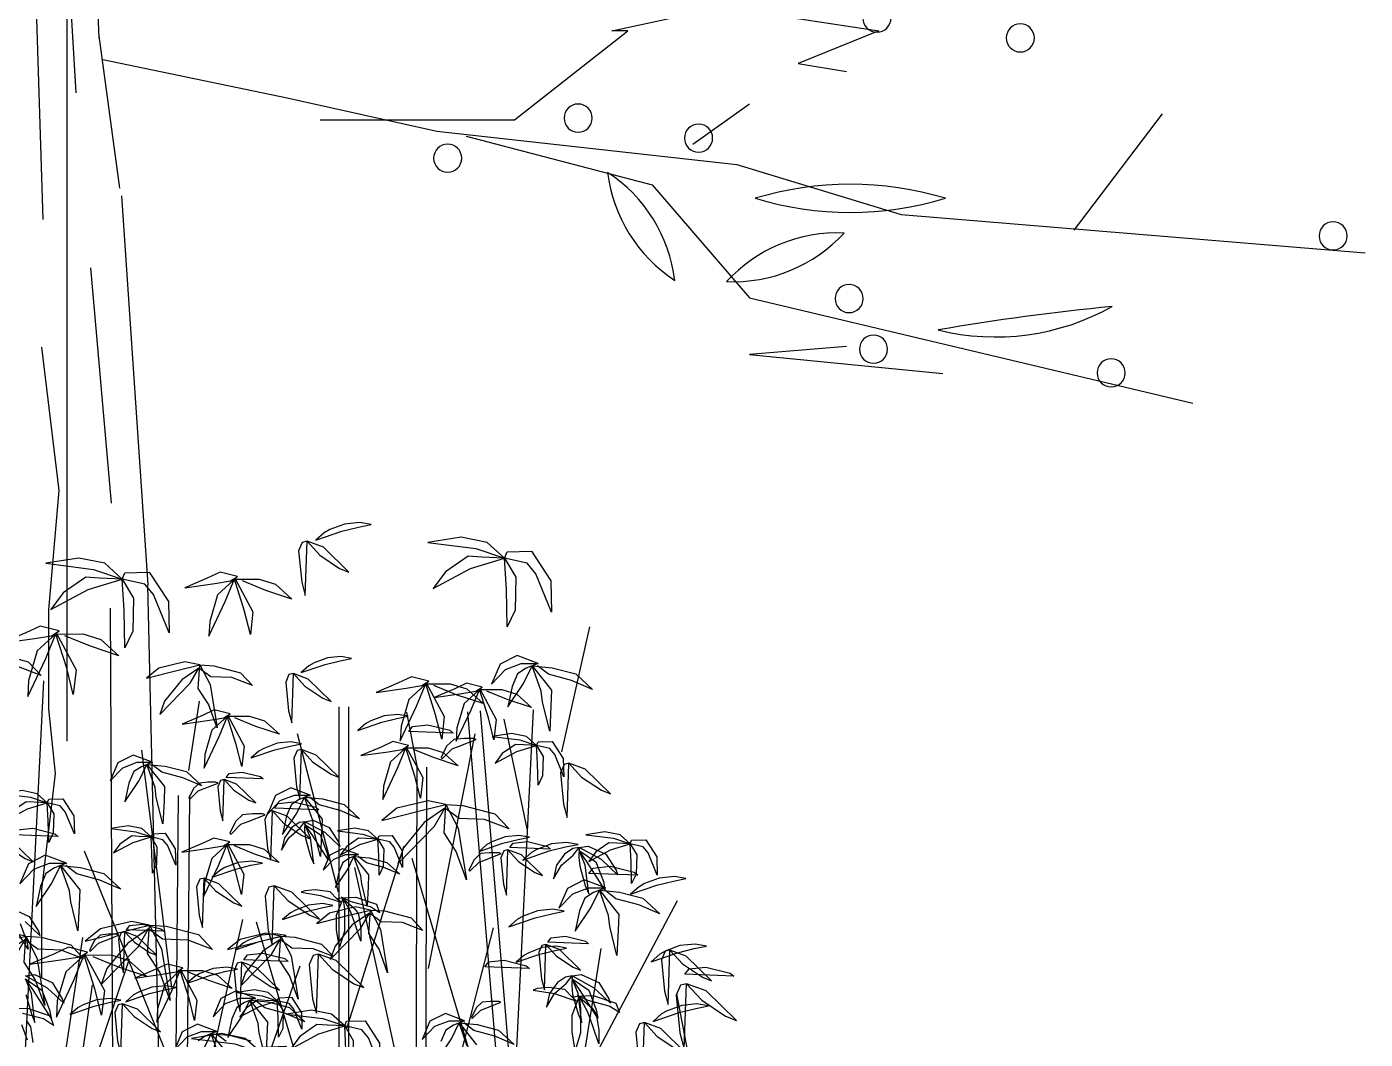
# Model space of a CAD drawing. Header units: millimetres. Extents: x 2 to 5882, y 1831 to 3462.
# Drawn here: x 640.36 to 647.48, y 2602.53 to 2607.92 of the extents above; entities that cross this region are included whole.
import ezdxf

# ---------------------------------------------------------------- set-up
doc = ezdxf.new("R2010")
doc.units = ezdxf.units.MM
doc.linetypes.add('DASHDOT', pattern=[25.4, 12.7, -6.35, 0, -6.35])
doc.linetypes.add('HIDDEN', pattern=[9.525, 6.35, -3.175])
for name, color, linetype in [('2', 2, 'HIDDEN'), ('LV', 3, 'Continuous'), ('标注', 4, 'Continuous')]:
    doc.layers.add(name, color=color, linetype=linetype)

# ---------------------------------------------------------------- blocks, each defined once
blk = doc.blocks.new('tree104')
at = {"color": 0}
for points in [[(3486, 20569), (3285, 20604), (3023, 20578), (2770, 20482), (2674, 20429), (2526, 20298), (2980, 20455), (3268, 20525), (3486, 20569)], [(2376, 20280), (2293, 20260), (2230, 20113), (2282, 19570), (2345, 19341), (2376, 20280), (2596, 20040), (2940, 19811), (3097, 19748), (2658, 20176), (2376, 20280)], [(5798, 19990), (5496, 20261), (5043, 20352), (4470, 20261), (5300, 20156), (5798, 19990), (5405, 20005), (5164, 20020), (4772, 19749), (4561, 19462), (5209, 19809), (5798, 19990), (5843, 20095), (6265, 20110), (6597, 19598), (6612, 19055), (6340, 19718), (6190, 19899), (5798, 19990), (5994, 19658), (5978, 19085), (5843, 18799), (5828, 19447), (5798, 19990)], [(-826, 19627), (-1128, 19899), (-1580, 19989), (-2153, 19899), (-1324, 19793), (-826, 19627), (-1218, 19642), (-1459, 19657), (-1852, 19386), (-2063, 19100), (-1414, 19446), (-826, 19627), (-781, 19733), (-358, 19748), (-27, 19235), (-12, 18693), (-283, 19356), (-434, 19537), (-826, 19627), (-630, 19296), (-645, 18723), (-781, 18436), (-796, 19085), (-826, 19627)], [(1169, 19669), (869, 19744), (645, 19639), (256, 19475), (780, 19550), (1049, 19595), (1169, 19669), (824, 19355), (690, 18892), (675, 18637), (959, 19236), (1124, 19639), (1438, 19056), (1393, 18667), (1288, 19086), (1117, 19622), (1543, 19624), (1827, 19535), (2111, 19280), (1662, 19430), (1258, 19595)], [(-1921, 18727), (-2250, 18809), (-2497, 18694), (-2925, 18513), (-2349, 18595), (-2053, 18644), (-1921, 18727), (-2300, 18381), (-2448, 17871), (-2464, 17591), (-2152, 18250), (-1970, 18694), (-1625, 18052), (-1674, 17624), (-1789, 18085), (-1978, 18674), (-1510, 18677), (-1197, 18579), (-884, 18299), (-1378, 18463), (-1822, 18644)], [(6789, 16636), (7272, 18799)], [(-3235, 18345), (-3520, 18405), (-4013, 18285), (-4253, 18090), (-3669, 18240), (-3235, 18345), (-3041, 17971), (-2906, 17148), (-3071, 17597), (-3265, 17896), (-3235, 18345), (-2966, 18330), (-2457, 18195), (-2233, 17956), (-2622, 18105), (-3026, 18120), (-3250, 18285), (-3579, 18061), (-3909, 17657), (-3998, 17402), (-3415, 18001), (-3250, 18285)], [(517, 18138), (258, 18193), (-191, 18084), (-408, 17907), (122, 18043), (517, 18138), (694, 17798), (816, 17050), (666, 17458), (489, 17730), (517, 18138), (762, 18125), (1224, 18002), (1428, 17785), (1074, 17921), (707, 17934), (503, 18084), (204, 17880), (-96, 17513), (-177, 17282), (353, 17825), (503, 18084)], [(3147, 18252), (2965, 18284), (2727, 18260), (2497, 18173), (2409, 18125), (2274, 18006), (2687, 18149), (2949, 18212), (3147, 18252)], [(6380, 18164), (6013, 18300), (5720, 18154), (5573, 17808), (5814, 18060), (6086, 18164), (6380, 18164), (6170, 18081), (6024, 17986), (5929, 17767), (5856, 17411), (6128, 17819), (6275, 18123), (6610, 17704), (6600, 17432), (6579, 16992), (6453, 17494), (6432, 17683), (6275, 18123), (6621, 18091), (7029, 17986), (7322, 17714), (6956, 17871), (6558, 17976), (6369, 18123)], [(-2668, 8108), (-2184, 17863)], [(2138, 17990), (2062, 17971), (2005, 17838), (2053, 17344), (2110, 17135), (2138, 17990), (2338, 17771), (2651, 17563), (2794, 17506), (2395, 17895), (2138, 17990)], [(4483, 17857), (4184, 17931), (3960, 17827), (3570, 17662), (4094, 17737), (4364, 17782), (4483, 17857), (4139, 17542), (4004, 17079), (3989, 16824), (4274, 17423), (4438, 17827), (4753, 17243), (4708, 16854), (4603, 17273), (4431, 17809), (4857, 17812), (5142, 17722), (5426, 17468), (4977, 17617), (4573, 17782)], [(5409, 17754), (5137, 17822), (4933, 17727), (4579, 17577), (5055, 17645), (5300, 17686), (5409, 17754), (5096, 17468), (4973, 17047), (4960, 16816), (5218, 17360), (5368, 17727), (5654, 17196), (5613, 16843), (5517, 17224), (5361, 17711), (5749, 17713), (6007, 17631), (6266, 17400), (5858, 17536), (5490, 17686)], [(329, 16310), (513, 17509)], [(2928, 17412), (2928, 0)], [(3094, 17412), (3094, 0)], [(1041, 17292), (768, 17360), (564, 17265), (211, 17115), (687, 17183), (932, 17224), (1041, 17292), (728, 17006), (605, 16585), (592, 16353), (850, 16897), (1000, 17265), (1285, 16734), (1245, 16381), (1149, 16761), (993, 17249), (1381, 17251), (1639, 17169), (1898, 16938), (1489, 17074), (1122, 17224)], [(4129, 17250), (3947, 17281), (3709, 17257), (3479, 17170), (3392, 17123), (3257, 17004), (3669, 17146), (3931, 17210), (4129, 17250)], [(4292, 16330), (4102, 17323)], [(5156, 17328), (6601, 0)], [(5375, 17346), (6821, 0)], [(6191, 15301), (5791, 17197)], [(5947, 10213), (6301, 17363)], [(2920, 14203), (2211, 16945)], [(4137, 16988), (4204, 17074), (4470, 17102), (4851, 17007), (4908, 16959), (4137, 16988)], [(4481, 12880), (5285, 16945)], [(6352, 16743), (6177, 16900), (5915, 16952), (5584, 16900), (6064, 16839), (6352, 16743), (6125, 16752), (5985, 16760), (5758, 16603), (5636, 16437), (6011, 16638), (6352, 16743), (6378, 16804), (6622, 16813), (6814, 16516), (6823, 16202), (6666, 16586), (6579, 16690), (6352, 16743), (6465, 16551), (6456, 16219), (6378, 16054), (6369, 16429), (6352, 16743)], [(2279, 16774), (2097, 16805), (1859, 16782), (1629, 16694), (1541, 16647), (1407, 16528), (1819, 16671), (2081, 16734), (2279, 16774)], [(4135, 16744), (3863, 16812), (3659, 16717), (3305, 16568), (3781, 16636), (4026, 16676), (4135, 16744), (3822, 16459), (3700, 16037), (3686, 15806), (3945, 16350), (4094, 16717), (4380, 16187), (4339, 15833), (4244, 16214), (4088, 16701), (4475, 16703), (4734, 16622), (4992, 16391), (4584, 16527), (4217, 16676)], [(5261, 16866), (5089, 16866), (4918, 16847), (4794, 16732), (4699, 16533), (4718, 16514), (4889, 16685), (5013, 16732), (5308, 16847), (5261, 16866)], [(-303, 16452), (-636, 16576), (-903, 16443), (-1036, 16129), (-817, 16357), (-570, 16452), (-303, 16452), (-493, 16376), (-627, 16291), (-712, 16091), (-779, 15767), (-532, 16138), (-398, 16414), (-94, 16034), (-103, 15786), (-122, 15387), (-236, 15843), (-255, 16015), (-398, 16414), (-84, 16386), (287, 16291), (554, 16043), (221, 16186), (-141, 16281), (-313, 16414)], [(33, 12549), (-487, 16661)], [(2278, 16673), (2202, 16654), (2145, 16521), (2192, 16027), (2249, 15818), (2278, 16673), (2477, 16454), (2791, 16246), (2933, 16189), (2534, 16578), (2278, 16673)], [(972, 16188), (1027, 16259), (1250, 16283), (1567, 16204), (1615, 16164), (972, 16188)], [(4279, 16367), (4232, 0)], [(4445, 16367), (4398, 0)], [(6910, 16437), (6827, 16416), (6764, 16270), (6816, 15727), (6879, 15497), (6910, 16437), (7130, 16197), (7475, 15967), (7631, 15905), (7192, 16333), (6910, 16437)], [(797, 16109), (654, 16109), (512, 16093), (408, 15998), (329, 15831), (345, 15815), (488, 15958), (591, 15998), (837, 16093), (797, 16109)], [(942, 16152), (878, 16136), (831, 16025), (871, 15614), (918, 15440), (942, 16152), (1108, 15970), (1369, 15796), (1488, 15748), (1155, 16073), (942, 16152)], [(2427, 15884), (2093, 16008), (1827, 15875), (1693, 15561), (1912, 15789), (2160, 15884), (2427, 15884), (2236, 15808), (2103, 15723), (2017, 15523), (1950, 15199), (2198, 15570), (2331, 15846), (2636, 15466), (2626, 15218), (2607, 14818), (2493, 15275), (2474, 15447), (2331, 15846), (2645, 15818), (3017, 15723), (3283, 15475), (2950, 15618), (2588, 15713), (2417, 15846)], [(-2127, 15752), (-2301, 15909), (-2563, 15962), (-2895, 15909), (-2415, 15848), (-2127, 15752), (-2354, 15761), (-2493, 15770), (-2720, 15613), (-2843, 15447), (-2467, 15648), (-2127, 15752), (-2101, 15813), (-1856, 15822), (-1664, 15525), (-1656, 15211), (-1813, 15595), (-1900, 15700), (-2127, 15752), (-2013, 15560), (-2022, 15229), (-2101, 15063), (-2109, 15438), (-2127, 15752)], [(141, 15880), (0, 0)], [(341, 15878), (200, 0)], [(1811, 15655), (1877, 15741), (2144, 15770), (2525, 15674), (2582, 15627), (1811, 15655)], [(4781, 15722), (4471, 15787), (3932, 15657), (3671, 15444), (4308, 15608), (4781, 15722), (4993, 15314), (5140, 14416), (4961, 14906), (4748, 15232), (4781, 15722), (5075, 15706), (5630, 15559), (5875, 15298), (5450, 15461), (5010, 15477), (4765, 15657), (4406, 15412), (4046, 14971), (3949, 14694), (4585, 15347), (4765, 15657)], [(1601, 15560), (1430, 15560), (1258, 15541), (1135, 15427), (1039, 15227), (1058, 15208), (1230, 15379), (1354, 15427), (1649, 15541), (1601, 15560)], [(1775, 15612), (1699, 15593), (1642, 15460), (1689, 14967), (1746, 14758), (1775, 15612), (1974, 15394), (2287, 15185), (2430, 15128), (2031, 15517), (1775, 15612)], [(-2707, 15195), (-2640, 15281), (-2374, 15309), (-1993, 15214), (-1936, 15166), (-2707, 15195)], [(-328, 15160), (-487, 15303), (-725, 15350), (-1027, 15303), (-590, 15247), (-328, 15160), (-535, 15168), (-662, 15176), (-868, 15033), (-979, 14882), (-638, 15065), (-328, 15160), (-305, 15216), (-82, 15223), (92, 14954), (100, 14668), (-43, 15017), (-122, 15112), (-328, 15160), (-225, 14986), (-233, 14684), (-305, 14534), (-313, 14875), (-328, 15160)], [(2339, 15424), (2236, 15408), (2109, 15321), (1982, 15146), (1935, 14932), (2062, 15146), (2244, 15305), (2339, 15424), (2482, 15448), (2760, 15321), (2919, 15067), (2942, 14996), (2689, 15234), (2339, 15424), (2332, 15273), (2347, 15130), (2435, 14829), (2490, 14694), (2435, 15146), (2339, 15376), (2601, 15202), (2720, 14892), (2744, 14758), (2466, 15194), (2339, 15376)], [(3601, 15122), (3442, 15265), (3204, 15313), (2903, 15265), (3339, 15210), (3601, 15122), (3395, 15130), (3268, 15138), (3062, 14996), (2950, 14845), (3292, 15027), (3601, 15122), (3625, 15178), (3847, 15186), (4022, 14916), (4030, 14631), (3887, 14980), (3807, 15075), (3601, 15122), (3704, 14948), (3696, 14647), (3625, 14496), (3617, 14837), (3601, 15122)], [(-3023, 15212), (-3099, 15193), (-3156, 15060), (-3109, 14566), (-3052, 14357), (-3023, 15212), (-2824, 14993), (-2511, 14785), (-2368, 14728), (-2767, 15117), (-3023, 15212)], [(1035, 15072), (763, 15140), (559, 15045), (206, 14895), (682, 14963), (927, 15004), (1035, 15072), (723, 14787), (600, 14365), (586, 14134), (845, 14678), (995, 15045), (1280, 14515), (1239, 14161), (1144, 14542), (988, 15029), (1376, 15031), (1634, 14950), (1892, 14719), (1484, 14855), (1117, 15004)], [(6228, 15154), (6046, 15185), (5808, 15162), (5578, 15074), (5490, 15027), (5355, 14908), (5768, 15051), (6030, 15114), (6228, 15154)], [(5887, 14974), (5948, 15053), (6193, 15079), (6542, 14992), (6594, 14948), (5887, 14974)], [(7972, 15040), (7798, 15197), (7536, 15249), (7204, 15197), (7684, 15136), (7972, 15040), (7745, 15049), (7606, 15057), (7379, 14900), (7256, 14734), (7632, 14935), (7972, 15040), (7998, 15101), (8243, 15110), (8435, 14813), (8443, 14499), (8286, 14883), (8199, 14987), (7972, 15040), (8086, 14848), (8077, 14516), (7998, 14351), (7990, 14726), (7972, 15040)], [(-1793, 14706), (-2160, 14842), (-2453, 14696), (-2600, 14350), (-2359, 14601), (-2087, 14706), (-1793, 14706), (-2003, 14622), (-2149, 14528), (-2244, 14308), (-2317, 13952), (-2045, 14361), (-1898, 14664), (-1563, 14246), (-1573, 13973), (-1594, 13534), (-1720, 14036), (-1741, 14225), (-1898, 14664), (-1552, 14633), (-1144, 14528), (-851, 14256), (-1217, 14413), (-1615, 14518), (-1804, 14664)], [(33, 11178), (-1480, 14912)], [(3268, 14853), (2990, 14956), (2768, 14845), (2657, 14583), (2839, 14774), (3046, 14853), (3268, 14853), (3109, 14789), (2998, 14718), (2927, 14551), (2871, 14282), (3077, 14591), (3188, 14821), (3442, 14504), (3434, 14298), (3419, 13965), (3323, 14345), (3307, 14488), (3188, 14821), (3450, 14797), (3760, 14718), (3982, 14512), (3704, 14631), (3403, 14710), (3260, 14821)], [(3062, 11840), (4055, 15007)], [(5695, 14887), (5538, 14887), (5381, 14870), (5268, 14765), (5180, 14582), (5198, 14564), (5355, 14721), (5468, 14765), (5739, 14870), (5695, 14887)], [(5854, 14935), (5785, 14917), (5732, 14795), (5776, 14343), (5828, 14151), (5854, 14935), (6037, 14734), (6324, 14543), (6455, 14491), (6089, 14848), (5854, 14935)], [(7073, 15030), (6872, 15065), (6610, 15039), (6357, 14943), (6261, 14890), (6113, 14760), (6567, 14917), (6855, 14986), (7073, 15030)], [(7091, 14975), (6978, 14957), (6838, 14862), (6698, 14670), (6646, 14434), (6786, 14670), (6986, 14844), (7091, 14975), (7248, 15001), (7554, 14862), (7728, 14582), (7754, 14504), (7475, 14766), (7091, 14975), (7082, 14809), (7100, 14652), (7196, 14321), (7257, 14172), (7196, 14670), (7091, 14923), (7379, 14731), (7510, 14390), (7536, 14242), (7231, 14722), (7091, 14923)], [(1601, 14707), (1419, 14739), (1181, 14715), (951, 14628), (864, 14581), (729, 14462), (1141, 14604), (1403, 14668), (1601, 14707)], [(4292, 9666), (3204, 14629)], [(5757, 9535), (4196, 14786)], [(7258, 14526), (7332, 14620), (7625, 14652), (8044, 14547), (8107, 14495), (7258, 14526)], [(593, 14445), (517, 14426), (460, 14293), (507, 13800), (564, 13591), (593, 14445), (792, 14227), (1105, 14018), (1248, 13961), (849, 14350), (593, 14445)], [(7545, 14279), (7179, 14415), (6886, 14268), (6739, 13923), (6980, 14174), (7252, 14279), (7545, 14279), (7336, 14195), (7189, 14101), (7095, 13881), (7022, 13525), (7294, 13933), (7441, 14237), (7776, 13818), (7765, 13546), (7744, 13106), (7619, 13609), (7598, 13797), (7441, 14237), (7786, 14205), (8195, 14101), (8488, 13828), (8121, 13986), (7723, 14090), (7535, 14237)], [(8940, 14438), (8739, 14473), (8477, 14447), (8224, 14351), (8128, 14298), (7980, 14167), (8434, 14324), (8722, 14394), (8940, 14438)], [(1806, 14315), (1715, 14292), (1647, 14133), (1704, 13540), (1772, 13290), (1806, 14315), (2046, 14053), (2422, 13802), (2593, 13734), (2114, 14201), (1806, 14315)], [(2895, 14084), (2776, 14210), (2522, 14242), (2339, 14226), (2276, 14203), (2609, 14147), (2958, 14028), (2887, 14091), (2966, 14107), (3220, 14115), (3577, 13996), (3633, 13846), (3474, 13949), (3141, 14036), (2974, 14115), (3204, 13917), (3268, 13822), (3307, 13576), (3307, 13354), (3220, 13616), (3133, 13854), (2998, 14107), (3022, 13909), (3022, 13528), (2935, 13251), (2887, 13544), (2887, 13806), (3000, 14093)], [(2823, 13973), (2641, 14004), (2403, 13980), (2173, 13893), (2086, 13846), (1951, 13727), (2363, 13869), (2625, 13933), (2823, 13973)], [(3472, 13894), (3213, 13948), (2764, 13839), (2547, 13662), (3077, 13798), (3472, 13894), (3649, 13554), (3771, 12806), (3622, 13214), (3445, 13486), (3472, 13894), (3717, 13880), (4179, 13758), (4383, 13540), (4030, 13676), (3662, 13690), (3458, 13839), (3159, 13635), (2860, 13268), (2778, 13037), (3309, 13581), (3458, 13839)], [(7136, 10927), (8793, 14057)], [(-2716, 13906), (-2438, 13779), (-2280, 13526), (-2256, 13454), (-2510, 13692)], [(-2597, 13660), (-2478, 13351), (-2454, 13216), (-2732, 13652)], [(-356, 13631), (-667, 13697), (-1205, 13566), (-1466, 13354), (-830, 13517), (-356, 13631), (-144, 13224), (3, 12326), (-177, 12816), (-389, 13142), (-356, 13631), (-63, 13615), (493, 13468), (737, 13207), (313, 13370), (-128, 13387), (-373, 13566), (-732, 13321), (-1091, 12881), (-1189, 12604), (-552, 13256), (-373, 13566)], [(269, 9288), (1262, 13731)], [(2873, 9051), (1502, 13684)], [(6832, 13873), (6632, 13908), (6370, 13882), (6117, 13786), (6021, 13734), (5872, 13603), (6326, 13760), (6614, 13829), (6832, 13873)], [(-2499, 13438), (-2783, 13497), (-3277, 13378), (-3516, 13183), (-2932, 13333), (-2499, 13438), (-2304, 13064), (-2169, 12241), (-2334, 12690), (-2528, 12989), (-2499, 13438), (-2229, 13423), (-1720, 13288), (-1496, 13049), (-1885, 13198), (-2289, 13213), (-2513, 13378), (-2843, 13153), (-3172, 12749), (-3262, 12495), (-2678, 13094), (-2513, 13378)], [(-925, 13473), (-1068, 13473), (-1211, 13457), (-1314, 13362), (-1393, 13195), (-1378, 13180), (-1235, 13322), (-1132, 13362), (-886, 13457), (-925, 13473)], [(-781, 13516), (-844, 13500), (-892, 13390), (-852, 12978), (-804, 12804), (-781, 13516), (-615, 13334), (-353, 13160), (-235, 13113), (-567, 13437), (-781, 13516)], [(-751, 13552), (-695, 13624), (-473, 13647), (-156, 13568), (-108, 13528), (-751, 13552)], [(1921, 13439), (1662, 13493), (1214, 13385), (996, 13208), (1526, 13344), (1921, 13439), (2098, 13099), (2220, 12351), (2071, 12759), (1894, 13031), (1921, 13439), (2166, 13425), (2628, 13303), (2832, 13086), (2479, 13222), (2111, 13235), (1907, 13385), (1608, 13181), (1309, 12814), (1227, 12582), (1758, 13126), (1907, 13385)], [(2011, 13452), (1829, 13484), (1591, 13460), (1361, 13373), (1273, 13325), (1138, 13206), (1551, 13349), (1813, 13412), (2011, 13452)], [(4417, 8967), (5607, 13584)], [(-1430, 13166), (-1756, 13248), (-2001, 13134), (-2425, 12954), (-1854, 13036), (-1560, 13085), (-1430, 13166), (-1805, 12824), (-1952, 12318), (-1968, 12040), (-1658, 12693), (-1478, 13134), (-1136, 12497), (-1185, 12073), (-1299, 12530), (-1486, 13114), (-1021, 13117), (-711, 13019), (-401, 12742), (-891, 12905), (-1332, 13085)], [(6871, 13234), (6689, 13266), (6451, 13242), (6220, 13155), (6133, 13107), (5998, 12988), (6411, 13131), (6673, 13194), (6871, 13234)], [(6340, 6080), (7468, 13227)], [(6513, 13295), (6444, 13277), (6391, 13156), (6435, 12703), (6487, 12512), (6513, 13295), (6696, 13095), (6983, 12903), (7114, 12851), (6748, 13208), (6513, 13295)], [(6546, 13335), (6607, 13413), (6852, 13439), (7201, 13352), (7253, 13308), (6546, 13335)], [(9298, 13268), (9097, 13303), (8835, 13277), (8582, 13181), (8486, 13129), (8338, 12998), (8792, 13155), (9080, 13225), (9298, 13268)], [(-1703, 10063), (-700, 13048)], [(1243, 12990), (1167, 12971), (1110, 12838), (1157, 12344), (1214, 12135), (1243, 12990), (1442, 12771), (1756, 12563), (1898, 12506), (1499, 12895), (1243, 12990)], [(1279, 13033), (1345, 13119), (1612, 13147), (1993, 13052), (2050, 13004), (1279, 13033)], [(2571, 13131), (2480, 13108), (2411, 12949), (2468, 12356), (2537, 12106), (2571, 13131), (2810, 12869), (3186, 12618), (3357, 12550), (2879, 13017), (2571, 13131)], [(5457, 12909), (5523, 12994), (5790, 13023), (6171, 12928), (6228, 12880), (5457, 12909)], [(8660, 13200), (8577, 13179), (8514, 13033), (8566, 12490), (8629, 12260), (8660, 13200), (8880, 12960), (9224, 12730), (9381, 12668), (8942, 13096), (8660, 13200)], [(-2505, 12751), (-2348, 12777), (-2042, 12637), (-1868, 12358), (-1841, 12280), (-2121, 12541), (-2505, 12751)], [(-2496, 12428), (-2400, 12097), (-2339, 11948), (-2400, 12446), (-2505, 12699), (-2217, 12507), (-2086, 12166), (-2060, 12018), (-2365, 12498), (-2505, 12699)], [(222, 12890), (-50, 12958), (-254, 12863), (-608, 12713), (-132, 12781), (113, 12822), (222, 12890), (-91, 12604), (-213, 12183), (-227, 11952), (32, 12496), (181, 12863), (467, 12332), (426, 11979), (331, 12360), (175, 12847), (562, 12849), (821, 12768), (1079, 12536), (671, 12672), (304, 12822)], [(269, 7255), (2255, 12927)], [(1170, 12872), (987, 12903), (749, 12879), (519, 12792), (432, 12745), (297, 12626), (710, 12768), (972, 12832), (1170, 12872)], [(6968, 12751), (6855, 12733), (6715, 12637), (6576, 12446), (6523, 12210), (6663, 12446), (6864, 12620), (6968, 12751), (7125, 12777), (7431, 12637), (7606, 12358), (7632, 12280), (7352, 12541), (6968, 12751), (6960, 12585), (6977, 12428), (7073, 12097), (7134, 11948), (7073, 12446), (6968, 12699), (7256, 12507), (7387, 12166), (7414, 12018), (7108, 12498), (6968, 12699)], [(8920, 12781), (8993, 12875), (9286, 12906), (9705, 12802), (9768, 12749), (8920, 12781)], [(-2284, 6074), (-1339, 12596)], [(108, 12551), (-74, 12583), (-312, 12559), (-542, 12472), (-629, 12424), (-764, 12305), (-352, 12448), (-90, 12512), (108, 12551)], [(6975, 12378), (6844, 12517), (6565, 12552), (6364, 12535), (6294, 12508), (6661, 12447), (7045, 12317), (6966, 12386), (7054, 12404), (7333, 12412), (7726, 12282), (7787, 12116), (7612, 12229), (7246, 12325), (7062, 12412), (7315, 12194), (7385, 12090), (7429, 11819), (7429, 11575), (7333, 11863), (7237, 12125), (7089, 12404), (7115, 12186), (7115, 11767), (7019, 11462), (6966, 11784), (6966, 12072), (7090, 12388)], [(8949, 12618), (8848, 12593), (8773, 12417), (8836, 11766), (8911, 11490), (8949, 12618), (9212, 12330), (9626, 12054), (9814, 11979), (9287, 12493), (8949, 12618)], [(-2749, 12183), (-2470, 12191), (-2077, 12061), (-2016, 11895), (-2191, 12008), (-2557, 12104)], [(-2487, 11973), (-2418, 11869), (-2374, 11598)], [(-2470, 11642), (-2566, 11904)], [(-853, 12331), (-1035, 12363), (-1273, 12339), (-1503, 12252), (-1591, 12204), (-1726, 12085), (-1313, 12228), (-1051, 12291), (-853, 12331)], [(1480, 12369), (1146, 12492), (880, 12359), (746, 12045), (965, 12273), (1213, 12369), (1480, 12369), (1289, 12292), (1156, 12207), (1070, 12007), (1003, 11683), (1251, 12055), (1384, 12331), (1689, 11950), (1679, 11702), (1660, 11303), (1546, 11760), (1527, 11931), (1384, 12331), (1698, 12302), (2070, 12207), (2336, 11959), (2003, 12102), (1641, 12197), (1470, 12331)], [(1859, 12320), (1700, 12463), (1462, 12510), (1160, 12463), (1597, 12407), (1859, 12320), (1652, 12328), (1525, 12336), (1319, 12193), (1208, 12042), (1549, 12225), (1859, 12320), (1882, 12375), (2105, 12383), (2279, 12114), (2287, 11828), (2144, 12177), (2065, 12272), (1859, 12320), (1962, 12145), (1954, 11844), (1882, 11693), (1874, 12034), (1859, 12320)], [(5695, 12312), (5552, 12312), (5410, 12296), (5306, 12201), (5227, 12034), (5243, 12018), (5386, 12161), (5489, 12201), (5735, 12296), (5695, 12312)], [(8990, 11353), (8782, 12444)], [(-820, 12269), (-896, 12250), (-953, 12117), (-906, 11624), (-849, 11415), (-820, 12269), (-621, 12051), (-307, 11842), (-165, 11785), (-564, 12174), (-820, 12269)], [(3027, 11886), (2798, 12092), (2455, 12160), (2021, 12092), (2650, 12012), (3027, 11886), (2730, 11897), (2547, 11909), (2250, 11703), (2090, 11486), (2581, 11749), (3027, 11886), (3061, 11966), (3381, 11977), (3632, 11589), (3644, 11178), (3438, 11681), (3324, 11818), (3027, 11886), (3175, 11635), (3164, 11201), (3061, 10984), (3049, 11475), (3027, 11886)], [(5104, 11976), (4771, 12100), (4504, 11967), (4371, 11653), (4590, 11881), (4837, 11976), (5104, 11976), (4913, 11900), (4780, 11814), (4694, 11615)], [(4628, 11291), (4875, 11662), (5009, 11938), (5313, 11558)], [(5151, 11538), (5009, 11938), (5323, 11910), (5694, 11814), (5961, 11567), (5627, 11710), (5266, 11805), (5094, 11938)], [(9329, 12233), (9129, 12268), (8867, 12242), (8614, 12146), (8518, 12094), (8369, 11963), (8823, 12120), (9111, 12190), (9329, 12233)], [(811, 11790), (477, 11914), (211, 11781), (77, 11467), (296, 11695), (544, 11790), (811, 11790), (620, 11714), (487, 11628)], [(582, 11476), (715, 11752), (1020, 11372)], [(858, 11352), (715, 11752), (1030, 11724), (1401, 11628)], [(973, 11619), (801, 11752)], [(8220, 11945), (8136, 11924), (8073, 11778), (8126, 11235), (8188, 11005), (8220, 11945), (8439, 11705), (8784, 11475), (8940, 11413), (8502, 11841), (8220, 11945)], [(1578, 11424), (1304, 11670), (893, 11753), (372, 11670), (1126, 11574), (1578, 11424), (1222, 11437), (1002, 11451), (646, 11204), (454, 10944), (1044, 11259), (1578, 11424), (1619, 11520), (2003, 11533), (2305, 11067), (2319, 10574), (2072, 11177), (1935, 11341), (1578, 11424), (1757, 11122), (1743, 10601), (1619, 10341), (1606, 10930), (1578, 11424)]]:
    blk.add_lwpolyline(points, dxfattribs=at)
blk = doc.blocks.new('shu')
at = {"color": 72}
for p, q in [((-1380.1668, -1073.4018), (-1380.0941, -1074.618)), ((-1380.3175, -1073.7581), (-1380.271, -1075.2917)), ((-1380.0165, -1075.548), (-1379.9075, -1076.8005)), ((-1380.2767, -1075.9708), (-1380.1858, -1076.7332)), ((-1380.1858, -1076.7332), (-1380.2403, -1077.3686)), ((-1379.9124, -1077.3591), (-1379.8952, -1080.4545)), ((-1380.2403, -1077.3686), (-1380.2403, -1077.895)), ((-1380.2403, -1077.895), (-1380.204, -1078.2399)), ((-1380.204, -1078.2399), (-1380.2767, -1078.8571)), ((-1380.2767, -1078.8571), (-1380.2767, -1079.0205)), ((-1380.2767, -1079.0205), (-1380.2767, -1079.3291)), ((-1380.0587, -1079.1112), (-1380.204, -1080.0733))]:
    blk.add_line(p, q, dxfattribs=at)
at = {"layer": 'LV', "color": 72}
for p, q in [((-1379.9698, -1074.3262), (-1380.0597, -1072.363)), ((-1377.2425, -1074.2884), (-1376.2516, -1074.0732)), ((-1376.3808, -1074.2023), (-1375.8208, -1074.2884)), ((-1377.7595, -1074.7618), (-1377.1563, -1074.2884)), ((-1377.1563, -1074.2884), (-1377.2425, -1074.2884)), ((-1375.8208, -1074.2884), (-1376.2512, -1074.4605)), ((-1379.8609, -1075.1244), (-1379.9698, -1074.315)), ((-1379.9517, -1074.4394), (-1378.9707, -1074.6444)), ((-1376.2512, -1074.4605), (-1375.9927, -1074.5036)), ((-1378.9707, -1074.6444), (-1378.173, -1074.8215)), ((-1376.8117, -1074.8909), (-1376.5097, -1074.6757)), ((-1378.7935, -1074.7618), (-1377.7595, -1074.7618)), ((-1374.313, -1074.7296), (-1374.7824, -1075.3486)), ((-1378.173, -1074.8215), (-1376.5776, -1074.9986)), ((-1378.018, -1074.8479), (-1377.0271, -1075.1061)), ((-1376.5776, -1074.9986), (-1375.7019, -1075.2643)), ((-1377.0271, -1075.1061), (-1376.5101, -1075.7087)), ((-1379.7103, -1077.2358), (-1379.8508, -1075.1647)), ((-1375.7019, -1075.2643), (-1373.2323, -1075.4688)), ((-1376.5101, -1075.7087), (-1374.1492, -1076.268)), ((-1375.9931, -1075.967), (-1376.5097, -1076.01)), ((-1376.5097, -1076.01), (-1375.4807, -1076.1112)), ((-1379.6464, -1080.0314), (-1379.7115, -1077.237))]:
    blk.add_line(p, q, dxfattribs=at)
for centre, radius, start, end in [((-1375.8312, -1074.2196), 0.0748, 180, 0), ((-1375.0681, -1074.3252), 0.0748, 0, 180), ((-1375.0681, -1074.3252), 0.0748, 180, 0), ((-1377.4213, -1074.7517), 0.0748, 0, 180), ((-1377.4213, -1074.7517), 0.0748, 180, 0), ((-1376.7804, -1074.8584), 0.0748, 0, 180), ((-1376.7804, -1074.8584), 0.0748, 180, 0), ((-1378.1157, -1074.9652), 0.0748, 0, 180), ((-1378.1157, -1074.9652), 0.0748, 180, 0), ((-1377.7041, -1075.7127), 0.8031, 6.96973, 56.8145), ((-1376.4674, -1074.9431), 0.8031, 186.96973, 236.8145), ((-1375.9731, -1076.8574), 1.7536, 73.2066, 106.7934), ((-1375.9731, -1073.4998), 1.7536, 253.2066, 286.7934), ((-1376.0407, -1076.1658), 0.8031, 87.49918, 137.34396), ((-1376.5963, -1074.8193), 0.8031, 267.49918, 317.34396), ((-1373.4032, -1075.3787), 0.0748, 0, 180), ((-1373.4032, -1075.3787), 0.0748, 180, 0), ((-1375.9792, -1075.7122), 0.0748, 0, 180), ((-1375.9792, -1075.7122), 0.0748, 180, 0), ((-1373.3281, -1088.4898), 12.7971, 95.6087, 99.79431), ((-1375.2, -1074.6473), 1.2691, 256.09509, 299.30792), ((-1375.8493, -1075.9814), 0.0748, 0, 180), ((-1375.8493, -1075.9814), 0.0748, 180, 0), ((-1374.5845, -1076.1075), 0.0748, 0, 180), ((-1374.5845, -1076.1075), 0.0748, 180, 0)]:
    blk.add_arc(centre, radius, start, end, dxfattribs=at)

msp = doc.modelspace()

# ---------------------------------------------------------------- linework, layer by layer
at = {"layer": '2', "linetype": 'DASHDOT', "ltscale": 0.4}
msp.add_line((640.57536, 2583.59659), (640.57536, 2624.55926), dxfattribs=at)

# ---------------------------------------------------------------- block references
at = {"color": 74, "xscale": 0.0003072000004067377, "yscale": 0.0003071999999519903, "zscale": 0.0003072000000000001}
msp.add_blockref('tree104', (641.12271, 2598.95006), dxfattribs=at)
at = {"layer": '标注'}
msp.add_blockref('shu', (2020.71655, 3682.18382), dxfattribs=at)

doc.saveas('drawing.dxf')
